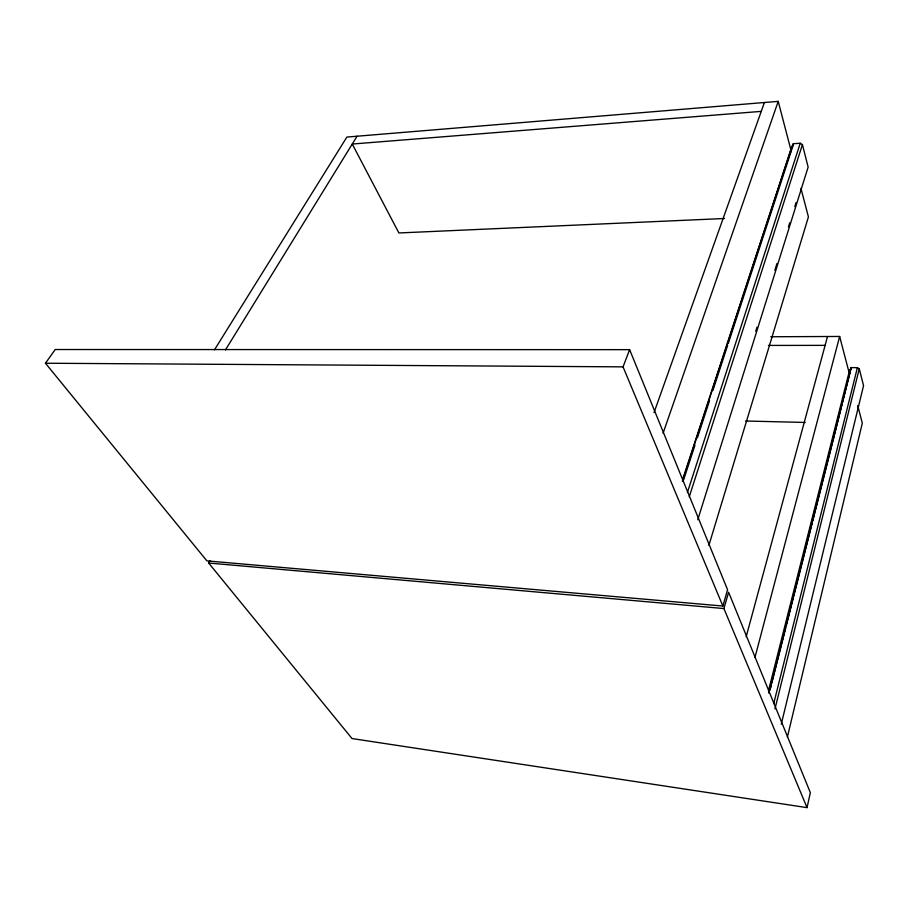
<?xml version="1.0" encoding="UTF-8"?>
<svg xmlns="http://www.w3.org/2000/svg" width="909" height="909" viewBox="0 0 909 909"><rect width="100%" height="100%" fill="white"/><g stroke="black" fill="none" stroke-linecap="round" stroke-linejoin="round"><path stroke-width="1.36" d="M807.033 807.635L810.351 792.659L728.598 592.248L723.928 608.553L807.033 807.635L352.022 738.551L208.65 563.023L209.979 560.637M787.387 737.085L862.311 423.151L857.71 405.55M781.263 724.212L863.55 385.643L859.266 368.77L857.392 367.656L850.994 367.611L768.741 693.09M774.968 708.94L859.266 368.77M773.718 703.589L857.392 367.656M768.457 690.84L849.642 370.077L850.949 368.986L769.843 690.17M770.093 689.726L771.139 685.602M771.832 682.864L785.694 627.937M786.387 625.187L792.978 599.111M793.671 596.361L812.044 523.584M812.737 520.846L814.816 512.608M815.509 509.858L833.883 437.093M834.576 434.343L850.994 367.611M754.947 657.491L839.655 336.466L770.809 336.75M746.187 636.698L827.508 336.523M722.882 606.042L727.564 589.714L629.63 349.658L55.233 349.522L45.45 363.225L206.888 560.876L722.882 606.042L623.051 366.861L629.63 349.658M708.895 545.309L808.419 216.921L800.954 188.379M755.72 331.24L756.992 327.172M774.843 270.268L776.968 263.485M788.433 226.909L789.705 222.841M794.807 206.582L796.079 202.514M697.771 519.743L808.135 167.097L802.431 144.588L800.238 143.236L792.989 143.736L682.375 481.304M689.272 496.734L802.431 144.588M687.409 492.496L800.238 143.236M683.727 479.566L694.976 445.171M697.419 437.729L709.543 400.642M712.883 390.484L727.654 345.318M728.336 343.25L793.273 144.838M682.841 478.873L791.591 147.19L793.012 145.599M663.059 433.275L778.218 101.365L346.874 137.066L214.433 349.897M654.037 412.584L764.412 102.512M225.432 349.954L357.078 136.214M761.253 111.375L352.26 144.042L398.892 232.965L724.564 218.501M768.423 345.431L825.111 345.363M45.45 363.225L623.051 366.861M745.607 421.003L805.238 422.458M208.65 563.023L723.928 608.553M778.218 101.365L791.364 151.667M839.655 336.466L849.574 374.394"/></g></svg>
